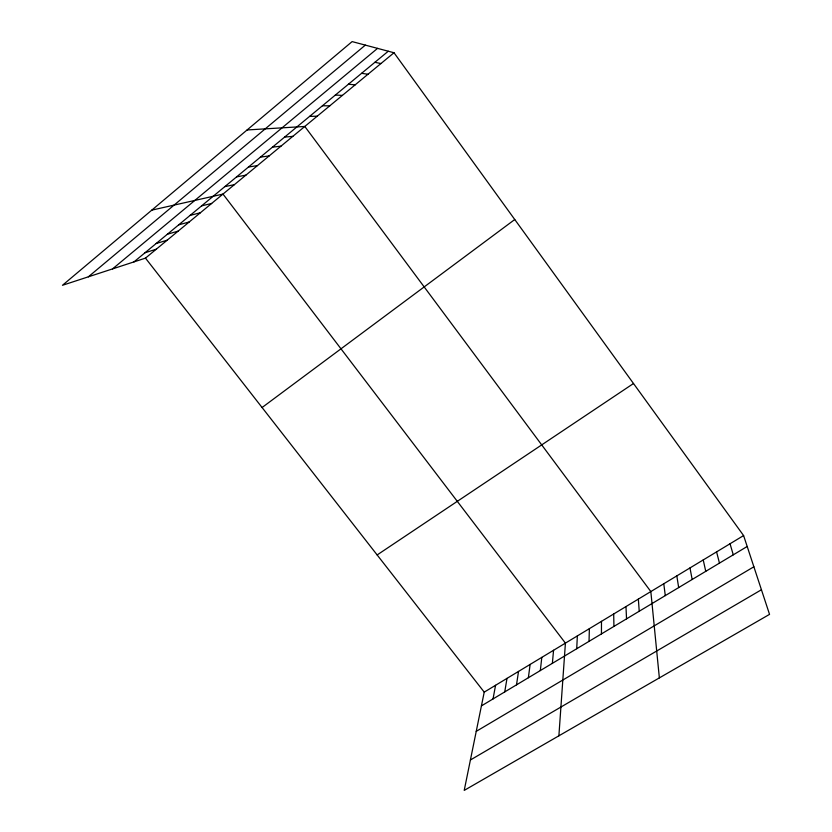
<?xml version="1.0" encoding="UTF-8"?>
<svg xmlns="http://www.w3.org/2000/svg" width="832" height="832" viewBox="0 0 832 832"><rect width="100%" height="100%" fill="white"/><g stroke="black" fill="none" stroke-linecap="round" stroke-linejoin="round"><path stroke-width="1.25" d="M601.442 633.901L601.484 621.348M589.035 641.347L589.368 628.659M576.722 648.731L577.346 635.918M558.886 735.821L565.417 643.126L222.986 194.074L151.819 210.122M552.365 663.343L553.561 650.27M540.332 670.561L541.798 657.374M528.372 677.737L530.119 664.425M516.506 684.85L518.523 671.424M504.722 691.922L507.01 678.371M493.033 698.932L495.57 685.277M743.6 535.569L484.224 692.13L464.214 790.4L769.538 614.37L743.6 535.569L394.004 52.749L352.123 41.6L62.462 285.293L145.475 258.128L394.004 52.749M88.348 276.827L365.331 45.115M112.549 268.902L377.551 48.37M133.962 261.903L388.274 51.22M262.08 407.524L514.758 219.523M377.146 554.944L633.506 383.51M481.416 705.9L747.198 546.478M476.226 731.37L753.875 566.779M470.402 759.99L761.436 589.753M145.007 252.751L156.302 249.194M156.146 243.526L167.201 240.178M167.367 234.229L178.194 231.098M178.682 224.858L189.259 221.946M190.081 215.405L200.418 212.732M201.573 205.889L211.661 203.445M224.827 186.628L234.406 184.642M236.59 176.873L245.908 175.136M248.456 167.055L257.504 165.558M260.416 157.144L269.194 155.896M272.47 147.16L280.966 146.162M284.617 137.093L292.843 136.354M247.104 129.958L304.803 126.464L650.832 591.562L659.36 677.893M309.598 116.397L317.231 116.189M322.431 105.768L329.763 105.841M335.369 95.046L342.399 95.399M348.431 84.23L355.139 84.864M361.598 73.32L367.983 74.256M374.878 62.317L380.942 63.544M145.475 258.128L484.224 692.13M730.038 543.754L733.273 554.83M716.581 551.876L719.462 563.118M703.227 559.936L705.754 571.334M689.978 567.934L692.162 579.488M676.822 575.879L678.673 587.579M663.78 583.752L665.288 595.608M638.352 599.092L639.226 611.239M625.976 606.57L626.538 618.852M613.683 613.985L613.943 626.402"/></g></svg>
